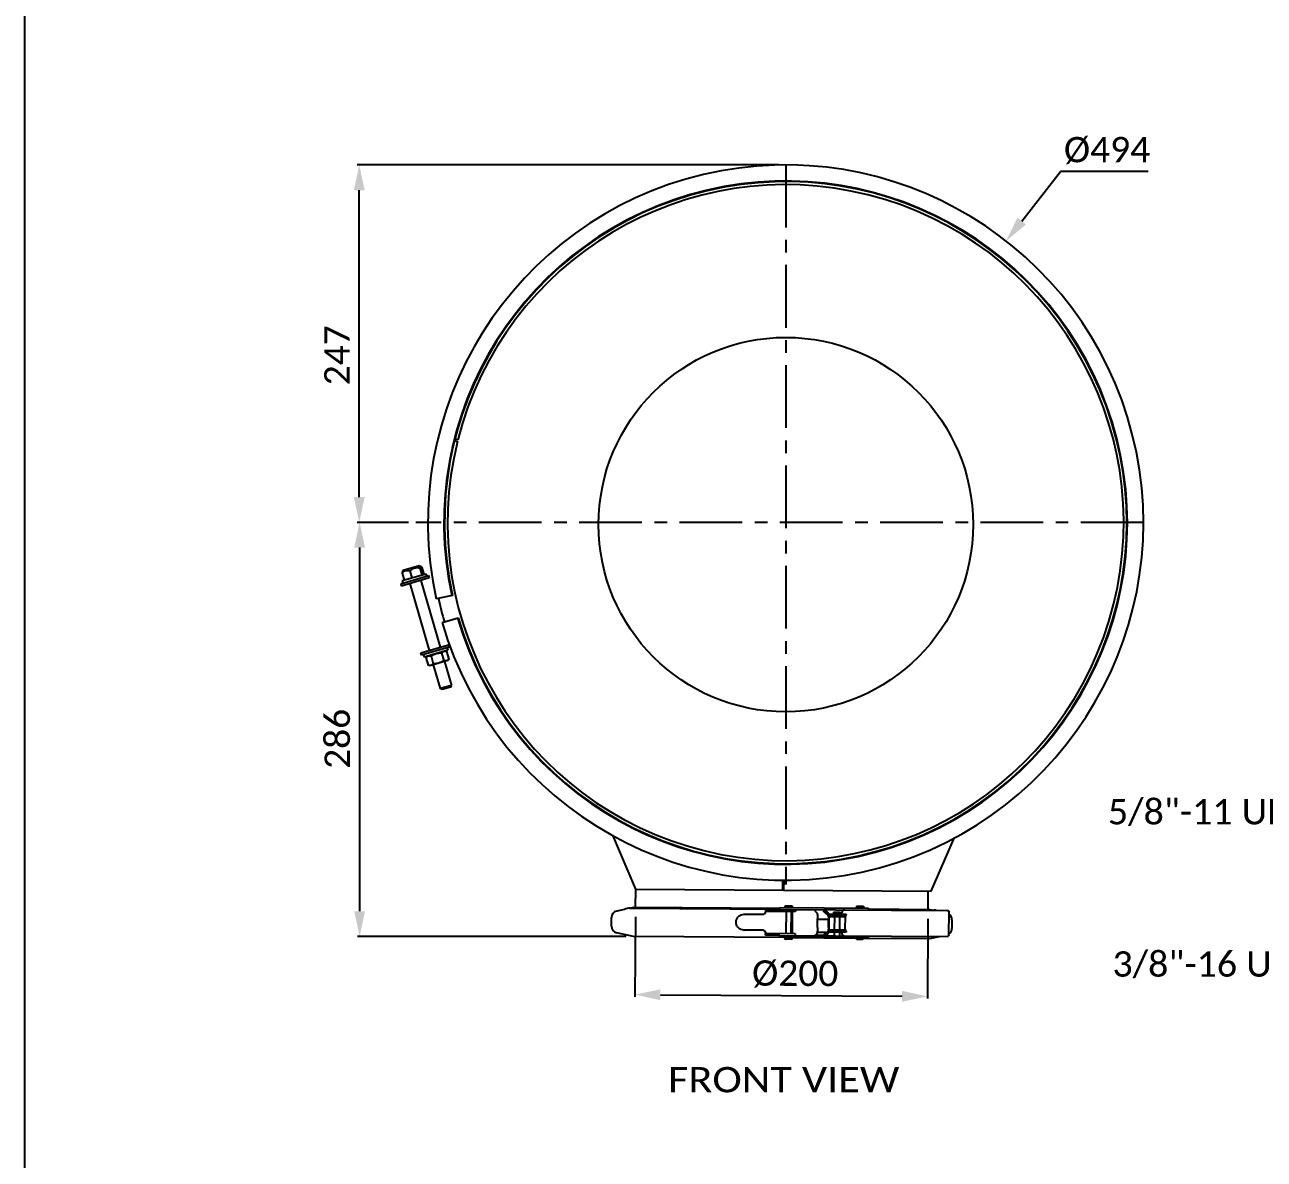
# Model space of a CAD drawing. Header units: millimetres. Extents: x 971 to 5173, y 8 to 3808.
# Drawn here: x 3073 to 3929, y 1250 to 2033 of the extents above; entities that cross this region are included whole.
import ezdxf
from ezdxf.enums import TextEntityAlignment as Align

# ---------------------------------------------------------------- set-up
doc = ezdxf.new("R2010")
doc.units = ezdxf.units.MM
doc.header["$LTSCALE"] = 115.5
doc.header["$PDMODE"] = 3
doc.header["$PDSIZE"] = 8
doc.linetypes.add('CENTER', pattern=[0.6, 0.375, -0.075, 0.075, -0.075])
doc.layers.get('0').update_dxf_attribs({"linetype": 'CONTINUOUS'})
doc.layers.get('Defpoints').update_dxf_attribs({"linetype": 'CONTINUOUS'})
doc.styles.get("Standard").update_dxf_attribs({"font": 'calibri.ttf'})
doc.dimstyles.new('DIMSTYLE_3', dxfattribs={"dimtxt": 17.5, "dimasz": 17.5, "dimexe": 1.5, "dimexo": 1, "dimtad": 1, "dimdec": 0, "dimdsep": 46, "dimtxsty": 'Standard', "dimblk": '_FILLED', "dimblk1": '_FILLED', "dimblk2": '_FILLED', "dimcen": 0.09, "dimazin": 2, "dimtp": 0.01, "dimtm": 0.01, "dimtfac": 1, "dimtdec": 0, "dimtofl": 0, "dimtmove": 0, "dimatfit": 1, "dimldrblk": '_FILLED', "dimfxl": 1, "dimtolj": 1, "dimarcsym": 0})
doc.dimstyles.new('DIMSTYLE_4', dxfattribs={"dimtxt": 17.5, "dimasz": 17.5, "dimexe": 1.5, "dimexo": 1, "dimgap": 0.875, "dimtad": 1, "dimdec": 0, "dimdsep": 46, "dimtxsty": 'Standard', "dimblk": '_FILLED', "dimblk1": '_FILLED', "dimblk2": '_FILLED', "dimcen": 0.09, "dimazin": 2, "dimtp": 0.01, "dimtm": 0.01, "dimtfac": 1, "dimtdec": 0, "dimtofl": 0, "dimtmove": 0, "dimatfit": 3, "dimldrblk": '_FILLED', "dimfxl": 1, "dimtolj": 1, "dimarcsym": 0})
doc.dimstyles.new('DIMSTYLE_5', dxfattribs={"dimtxt": 17.5, "dimasz": 17.5, "dimexe": 1.5, "dimexo": 1, "dimgap": 0.875, "dimtad": 1, "dimdsep": 46, "dimtxsty": 'Standard', "dimblk": '_FILLED', "dimblk1": '_FILLED', "dimblk2": '_FILLED', "dimcen": 0.09, "dimazin": 2, "dimtp": 0.01, "dimtm": 0.01, "dimtfac": 1, "dimtofl": 0, "dimtmove": 0, "dimatfit": 3, "dimldrblk": '_FILLED', "dimfxl": 1, "dimtolj": 1, "dimarcsym": 0})

# ---------------------------------------------------------------- blocks, each defined once
blk = doc.blocks.new('_FILLED')
at = {"color": 0, "linetype": 'ByBlock'}
blk.add_solid([(0, 0), (-1, 0.214), (-1, -0.214)], dxfattribs=at)
blk = doc.blocks.new('*D61')
at = {"color": 0, "linetype": 'Continuous', "lineweight": -2}
for p in [(3761.72, 1897.78), (3848.95, 1931.93)]:
    blk.add_line(p, (3788.45, 1931.93), dxfattribs=at)
at = {"color": 0, "linetype": 'Continuous'}
for p, q in [((3598.55, 1689.41), (3598.73, 1689.41)), ((3598.64, 1689.32), (3598.64, 1689.5))]:
    blk.add_line(p, q, dxfattribs=at)
at = {"layer": 'Defpoints', "color": 0}
for p in [(3750.94, 1884), (3446.35, 1494.82)]:
    blk.add_point(p, dxfattribs=at)
at = {"color": 0, "linetype": 'ByBlock', "lineweight": -2, "xscale": 17.5, "yscale": 17.5, "zscale": 17.5, "rotation": 231.9512483959936}
blk.add_blockref('_FILLED', (3750.94, 1884), dxfattribs=at)
at = {"color": 0, "insert": (3790.87, 1955.89), "char_height": 17.5, "attachment_point": 1, "line_spacing_factor": 0.9}
blk.add_mtext('\\A1;%%c494', dxfattribs=at)
blk = doc.blocks.new('*D62')
at = {"color": 0, "linetype": 'Continuous', "lineweight": -2}
for p, q in [((3593.64, 1936.51), (3302.64, 1936.51)), ((3304.14, 1707.12), (3304.14, 1919.01)), ((3338.23, 1689.62), (3302.64, 1689.62))]:
    blk.add_line(p, q, dxfattribs=at)
at = {"layer": 'Defpoints', "color": 0}
for p in [(3304.14, 1936.51), (3594.64, 1936.51), (3339.23, 1689.62)]:
    blk.add_point(p, dxfattribs=at)
at = {"color": 0, "linetype": 'ByBlock', "lineweight": -2, "xscale": 17.5, "yscale": 17.5, "zscale": 17.5}
for p, rotation in [((3304.14, 1936.51), 90), ((3304.14, 1689.62), 270)]:
    blk.add_blockref('_FILLED', p, dxfattribs=dict(at, rotation=rotation))
at = {"color": 0, "insert": (3279.93, 1805.05), "char_height": 17.5, "attachment_point": 2, "rotation": 90, "line_spacing_factor": 0.9}
blk.add_mtext('\\A1;247', dxfattribs=at)
blk = doc.blocks.new('*D63')
at = {"color": 0, "linetype": 'Continuous', "lineweight": -2}
for p, q in [((3338.23, 1689.62), (3302.88, 1689.62)), ((3304.38, 1672.12), (3304.38, 1420.91)), ((3488.52, 1403.41), (3302.88, 1403.41))]:
    blk.add_line(p, q, dxfattribs=at)
at = {"layer": 'Defpoints', "color": 0}
for p in [(3339.23, 1689.62), (3304.38, 1403.41), (3489.52, 1403.41)]:
    blk.add_point(p, dxfattribs=at)
at = {"color": 0, "linetype": 'ByBlock', "lineweight": -2, "xscale": 17.5, "yscale": 17.5, "zscale": 17.5}
for p, rotation in [((3304.38, 1689.62), 90), ((3304.38, 1403.41), 270)]:
    blk.add_blockref('_FILLED', p, dxfattribs=dict(at, rotation=rotation))
at = {"color": 0, "insert": (3280.17, 1540.05), "char_height": 17.5, "attachment_point": 2, "rotation": 90, "line_spacing_factor": 0.9}
blk.add_mtext('\\A1;286', dxfattribs=at)
blk = doc.blocks.new('*D64')
at = {"color": 0, "linetype": 'Continuous', "lineweight": -2}
for p, q in [((3494.95, 1417.07), (3494.59, 1361.84)), ((3696.94, 1415.77), (3696.59, 1360.55)), ((3512.1, 1363.23), (3679.1, 1362.16))]:
    blk.add_line(p, q, dxfattribs=at)
at = {"layer": 'Defpoints', "color": 0}
for p in [(3494.95, 1418.07), (3696.95, 1416.77), (3696.6, 1362.05)]:
    blk.add_point(p, dxfattribs=at)
at = {"color": 0, "linetype": 'ByBlock', "lineweight": -2, "xscale": 17.5, "yscale": 17.5, "zscale": 17.5}
for p, rotation in [((3494.6, 1363.34), 179.6338704761), ((3696.6, 1362.05), 359.6338704761)]:
    blk.add_blockref('_FILLED', p, dxfattribs=dict(at, rotation=rotation))
at = {"color": 0, "insert": (3605.3, 1386.84), "char_height": 17.5, "attachment_point": 2, "rotation": 359.63387, "line_spacing_factor": 0.9}
blk.add_mtext('\\A1;%%c200', dxfattribs=at)

msp = doc.modelspace()

# ---------------------------------------------------------------- linework, layer by layer
at = {"color": 0, "linetype": 'Continuous'}
for p, q in [((3073.10021, 355.03527), (3073.10021, 2120.13555)), ((3073.10021, 9.91171), (3073.10021, 2120.13555)), ((3372.23389, 1746.5207), (3370.51737, 1746.97077)), ((3370.30355, 1745.99303), (3371.99136, 1745.55049)), ((3332.78168, 1647.21468), (3351.9866, 1652.79779)), ((3333.68377, 1654.54489), (3335.07591, 1649.75616)), ((3333.71957, 1649.36186), (3350.04375, 1654.1075)), ((3334.5131, 1656.67407), (3333.88523, 1655.53151)), ((3334.5131, 1656.67407), (3345.4537, 1659.85463)), ((3339.15131, 1656.13437), (3340.54345, 1651.34564)), ((3345.4537, 1659.85463), (3346.59625, 1659.22676)), ((3345.95705, 1658.11289), (3347.3492, 1653.32416)), ((3347.29527, 1658.50192), (3348.68741, 1653.71319)), ((3350.04375, 1654.1075), (3350.54623, 1652.37905)), ((3351.9866, 1652.79779), (3352.46116, 1651.16537)), ((3332.78168, 1647.21468), (3333.25624, 1645.58226)), ((3352.46116, 1651.16537), (3333.25624, 1645.58226)), ((3333.71957, 1649.36186), (3334.22205, 1647.63341)), ((3339.01772, 1647.25719), (3352.41717, 1601.16539)), ((3346.69968, 1649.49044), (3360.09914, 1603.39863)), ((3368.46694, 1639.13874), (3357.23177, 1636.68501)), ((3361.36475, 1620.42896), (3372.40758, 1623.63924)), ((3346.6557, 1599.49046), (3365.86062, 1605.07356)), ((3366.33518, 1603.44115), (3347.13026, 1597.85804)), ((3365.39729, 1601.29397), (3349.07311, 1596.54833)), ((3364.89481, 1603.02241), (3365.39729, 1601.29397)), ((3366.33518, 1603.44115), (3365.86062, 1605.07356)), ((3347.13026, 1597.85804), (3346.6557, 1599.49046)), ((3348.57063, 1598.27677), (3349.07311, 1596.54833)), ((3350.19117, 1596.26682), (3350.23289, 1596.31098)), ((3350.19117, 1596.26682), (3351.76425, 1590.8557)), ((3350.99672, 1597.10755), (3350.23296, 1596.31083)), ((3365.37194, 1594.20508), (3352.89498, 1590.57787)), ((3353.71677, 1597.29175), (3355.28985, 1591.88064)), ((3360.92339, 1599.38681), (3362.49647, 1593.97569)), ((3362.97444, 1593.5081), (3367.77591, 1576.99187)), ((3363.47368, 1600.73475), (3364.54554, 1600.47167)), ((3364.49904, 1593.95328), (3364.49644, 1593.9527)), ((3364.49904, 1593.95328), (3364.49649, 1593.95253)), ((3366.17749, 1595.04581), (3364.60441, 1600.45692)), ((3365.37194, 1594.20508), (3366.1357, 1595.0018)), ((3351.82314, 1590.84076), (3351.76425, 1590.8557)), ((3352.89498, 1590.57787), (3351.82312, 1590.84095)), ((3355.29247, 1591.27486), (3360.09395, 1574.75862)), ((3367.77591, 1576.99187), (3360.09395, 1574.75862)), ((3367.09482, 1575.75247), (3361.33335, 1574.07753)), ((3367.09482, 1575.75247), (3367.77591, 1576.99187)), ((3361.33335, 1574.07753), (3360.09395, 1574.75862)), ((3479.13849, 1473.51688), (3494.84586, 1436.06634)), ((3699.191, 1434.76052), (3715.33125, 1471.90491)), ((3596.76844, 1435.41503), (3596.81445, 1442.61503)), ((3597.31456, 1442.63083), (3597.26843, 1435.41183)), ((3494.84608, 1436.06634), (3597.21662, 1435.41216)), ((3494.98881, 1423.52888), (3495.06892, 1436.06491)), ((3597.26843, 1435.41183), (3699.19098, 1434.76052)), ((3696.98468, 1422.23807), (3697.06479, 1434.77411)), ((3487.28853, 1422.18156), (3481.98434, 1421.05012)), ((3491.00312, 1423.09063), (3594.69867, 1422.42799)), ((3493.64506, 1423.53747), (3491.53437, 1423.08724)), ((3594.70163, 1422.89169), (3493.64506, 1423.53747)), ((3584.94394, 1420.28501), (3584.95672, 1422.28497)), ((3584.95672, 1422.28497), (3594.69735, 1422.22273)), ((3594.69743, 1422.23416), (3594.7051, 1423.43414)), ((3594.69743, 1422.23416), (3710.30022, 1421.49543)), ((3594.7051, 1423.43414), (3655.98917, 1423.04252)), ((3598.21237, 1424.56175), (3598.20534, 1423.46177)), ((3598.20534, 1423.46177), (3598.21976, 1423.42632)), ((3598.22724, 1424.59701), (3598.21237, 1424.56175)), ((3598.26269, 1424.61143), (3598.22724, 1424.59701)), ((3598.26269, 1424.61143), (3603.16259, 1424.58012)), ((3603.16259, 1424.58012), (3603.19785, 1424.56525)), ((3603.20524, 1423.42982), (3603.19037, 1423.39456)), ((3603.19785, 1424.56525), (3603.21227, 1424.5298)), ((3603.21227, 1424.5298), (3603.20524, 1423.42982)), ((3605.36755, 1422.15454), (3605.35796, 1420.65457)), ((3618.21661, 1422.08387), (3620.03153, 1420.16796)), ((3624.47041, 1422.04391), (3624.40912, 1421.13919)), ((3627.74448, 1420.11868), (3625.34386, 1422.03832)), ((3647.49797, 1424.44681), (3647.49094, 1423.34683)), ((3647.49094, 1423.34683), (3647.50536, 1423.31138)), ((3647.51284, 1424.48207), (3647.49797, 1424.44681)), ((3647.50536, 1423.31138), (3647.54062, 1423.29651)), ((3647.54829, 1424.49649), (3647.51284, 1424.48207)), ((3652.44052, 1423.2652), (3647.54062, 1423.29651)), ((3647.54829, 1424.49649), (3652.44819, 1424.46517)), ((3648.22587, 1423.27749), (3648.19061, 1423.29236)), ((3648.24029, 1423.24204), (3648.22587, 1423.27749)), ((3648.24029, 1423.24204), (3648.23933, 1423.09204)), ((3651.74022, 1423.21967), (3651.73926, 1423.06968)), ((3651.74022, 1423.21967), (3651.75509, 1423.25493)), ((3651.75509, 1423.25493), (3651.79053, 1423.26935)), ((3652.47597, 1423.27962), (3652.44052, 1423.2652)), ((3652.44819, 1424.46517), (3652.48345, 1424.4503)), ((3652.49084, 1423.31488), (3652.47597, 1423.27962)), ((3652.48345, 1424.4503), (3652.49787, 1424.41486)), ((3652.49787, 1424.41486), (3652.49084, 1423.31488)), ((3655.9815, 1421.84254), (3655.98917, 1423.04252)), ((3655.98274, 1422.03637), (3700.96444, 1421.74892)), ((3655.9857, 1422.50007), (3698.32844, 1422.22949)), ((3698.32844, 1422.22949), (3700.4332, 1421.75232)), ((3478.30562, 1410.56433), (3478.34407, 1416.58073)), ((3570.1013, 1418.87983), (3582.93838, 1418.7978)), ((3605.35796, 1420.65457), (3585.68308, 1420.7803)), ((3598.93768, 1420.6956), (3598.84183, 1405.6959)), ((3602.43761, 1420.67323), (3602.34176, 1405.67354)), ((3603.37022, 1406.16698), (3603.45968, 1420.16669)), ((3620.72674, 1409.65423), (3620.76519, 1415.67062)), ((3628.27389, 1415.21329), (3620.76257, 1415.26129)), ((3620.7647, 1415.59462), (3628.27602, 1415.54662)), ((3624.40912, 1421.13919), (3627.63866, 1418.55669)), ((3627.98882, 1419.02136), (3627.98115, 1417.82139)), ((3633.4652, 1417.78634), (3627.98115, 1417.82139)), ((3627.98882, 1419.02136), (3640.4662, 1418.94163)), ((3628.08497, 1417.82072), (3628.0797, 1416.99638)), ((3639.89659, 1416.92087), (3628.0797, 1416.99638)), ((3628.23806, 1409.60623), (3628.27651, 1415.62262)), ((3628.45648, 1416.99397), (3628.4004, 1408.21851)), ((3631.60119, 1420.3483), (3631.59417, 1419.24833)), ((3631.59417, 1419.24833), (3631.60858, 1419.21288)), ((3631.61606, 1420.38357), (3631.60119, 1420.3483)), ((3631.60858, 1419.21288), (3631.64384, 1419.19801)), ((3631.65151, 1420.39798), (3631.61606, 1420.38357)), ((3636.54374, 1419.1667), (3631.64385, 1419.19801)), ((3631.65151, 1420.39798), (3636.55141, 1420.36667)), ((3632.32962, 1416.96922), (3632.27354, 1408.19376)), ((3632.32909, 1419.17898), (3632.29383, 1419.19386)), ((3632.34351, 1419.14354), (3632.32909, 1419.17898)), ((3632.34351, 1419.14354), (3632.34255, 1418.99354)), ((3633.4652, 1417.78634), (3633.46951, 1418.46197)), ((3633.46951, 1418.46197), (3639.43702, 1418.42384)), ((3635.82954, 1416.94686), (3635.77347, 1408.17139)), ((3635.84344, 1419.12117), (3635.84248, 1418.97117)), ((3635.84344, 1419.12117), (3635.85831, 1419.15643)), ((3635.85831, 1419.15643), (3635.89376, 1419.17085)), ((3636.57919, 1419.18112), (3636.54374, 1419.1667)), ((3636.55141, 1420.36667), (3636.58667, 1420.3518)), ((3636.59406, 1419.21638), (3636.57919, 1419.18112)), ((3636.58667, 1420.3518), (3636.60109, 1420.31635)), ((3636.60109, 1420.31635), (3636.59406, 1419.21638)), ((3637.70775, 1420.75929), (3637.71409, 1420.75925)), ((3639.43702, 1418.42384), (3639.4327, 1417.74821)), ((3639.97409, 1417.74475), (3639.4327, 1417.74821)), ((3639.8479, 1408.53428), (3639.90428, 1417.35627)), ((3711.42146, 1404.68792), (3711.52115, 1420.28761)), ((3713.53927, 1415.07777), (3713.50082, 1409.06138)), ((3493.51645, 1403.41261), (3481.88848, 1406.04878)), ((3582.86809, 1407.79802), (3570.03101, 1407.88005)), ((3584.8417, 1404.28534), (3584.85448, 1406.2853)), ((3594.74669, 1404.22204), (3584.8417, 1404.28534)), ((3585.58723, 1405.7806), (3605.26211, 1405.65488)), ((3594.57474, 1403.03455), (3594.58233, 1404.22309)), ((3594.74676, 1404.23348), (3710.1852, 1403.4958)), ((3605.26211, 1405.65488), (3605.2526, 1404.16635)), ((3619.93567, 1405.16662), (3618.87893, 1404.07927)), ((3624.30049, 1404.13953), (3618.9706, 1404.17359)), ((3620.44809, 1406.57698), (3627.37299, 1406.53273)), ((3627.56277, 1406.68055), (3624.30049, 1404.13953)), ((3624.30049, 1404.13953), (3624.3057, 1404.04459)), ((3626.25537, 1404.03213), (3627.64861, 1405.11734)), ((3627.9198, 1408.22158), (3627.91214, 1407.02161)), ((3633.39618, 1406.98656), (3627.91214, 1407.02161)), ((3627.9198, 1408.22158), (3639.91275, 1408.14494)), ((3628.01596, 1407.02094), (3628.01261, 1406.4966)), ((3639.78949, 1406.42134), (3628.01261, 1406.4966)), ((3632.24702, 1404.04384), (3632.23215, 1404.00858)), ((3632.26252, 1406.46944), (3632.24702, 1404.04384)), ((3633.39618, 1406.98656), (3633.40242, 1407.96218)), ((3633.40242, 1407.96218), (3639.36992, 1407.92405)), ((3635.76245, 1406.44707), (3635.74695, 1404.02148)), ((3639.36992, 1407.92405), (3639.36368, 1406.94843)), ((3639.65306, 1406.94658), (3639.36368, 1406.94843)), ((3597.82296, 1402.74607), (3493.51645, 1403.41261)), ((3655.85881, 1402.64293), (3594.57474, 1403.03455)), ((3597.82211, 1402.6138), (3597.82307, 1402.76379)), ((3597.82307, 1402.76379), (3597.83794, 1402.79905)), ((3597.83794, 1402.79905), (3597.87339, 1402.81347)), ((3597.87339, 1402.81347), (3603.27328, 1402.77896)), ((3598.80882, 1402.82214), (3598.77337, 1402.80772)), ((3598.82369, 1402.8574), (3598.80882, 1402.82214)), ((3602.31563, 1401.58506), (3598.8157, 1401.60743)), ((3598.82465, 1403.0074), (3598.82369, 1402.8574)), ((3602.32458, 1402.98503), (3602.32362, 1402.83503)), ((3602.32362, 1402.83503), (3602.33804, 1402.79959)), ((3602.33804, 1402.79959), (3602.3733, 1402.78472)), ((3603.30854, 1402.76409), (3603.27328, 1402.77896)), ((3603.32296, 1402.72865), (3603.30854, 1402.76409)), ((3603.322, 1402.57865), (3603.32296, 1402.72865)), ((3603.32285, 1402.71092), (3647.10728, 1402.43113)), ((3617.7199, 1402.88665), (3617.46131, 1402.62058)), ((3624.37162, 1402.84415), (3624.38633, 1402.57632)), ((3624.38633, 1402.57632), (3624.72726, 1402.84187)), ((3635.74695, 1404.02148), (3635.76137, 1403.98603)), ((3647.10771, 1402.49885), (3647.10867, 1402.64885)), ((3647.10867, 1402.64885), (3647.12354, 1402.68411)), ((3651.60123, 1401.47012), (3648.1013, 1401.49248)), ((3652.60856, 1402.6137), (3652.59414, 1402.64915)), ((3652.60717, 1402.39598), (3698.19983, 1402.10464)), ((3652.6076, 1402.46371), (3652.60856, 1402.6137)), ((3655.85881, 1402.64293), (3655.86648, 1403.84291)), ((3698.19983, 1402.10464), (3704.88054, 1403.5297))]:
    msp.add_line(p, q, dxfattribs=at)
at = {"color": 0, "linetype": 'CENTER'}
for p, q in [((3598.7912, 1936.71568), (3598.7912, 1439.37036)), ((3845.8912, 1689.61568), (3343.22686, 1689.61568))]:
    msp.add_line(p, q, dxfattribs=at)
at = {"color": 0, "linetype": 'ByBlock'}
msp.add_circle((3598.7912, 1688.04302), 129.36279, dxfattribs=at)
at = {"color": 0, "linetype": 'Continuous'}
for centre, radius, start, end in [((3598.64152, 1689.40824), 247.1, 196.20980002, 192.31980002), ((3598.64152, 1689.40824), 235.99174, 196.20980002, 192.31980002), ((3598.64152, 1689.40824), 235.6, 196.20980002, 192.31980002), ((3598.64152, 1689.40824), 233.5, 166.08761384, 165.84221944), ((3341.02244, 1654.01577), 7.35773, 174.7192006, 175.87615463), ((3341.38406, 1654.12092), 7.35769, 36.54343541, 37.70040167), ((3598.64152, 1689.40824), 245.5, 192.32013172, 196.20705797), ((3490.93481, 1415.0909), 8, 89.63387048, 117.22501765), ((3700.93052, 1413.74898), 8, 77.19268562, 89.63387048), ((3482.94397, 1416.55133), 4.6, 102.041289, 179.63387048), ((3570.06427, 1413.0749), 5.80504, 89.63455001, 91.26344659), ((3624.17701, 1416.69572), 4.00802, 15.68486157, 16.0175109), ((3623.22768, 1417.50188), 5.31988, 17.01668603, 18.10166559), ((3622.93803, 1417.41243), 5.62303, 16.77715978, 17.02445904), ((3635.7553, 1420.81613), 1.84438, 274.83901587, 280.56259464), ((3635.7526, 1420.82612), 1.85469, 280.5880759, 291.45940365), ((3635.74048, 1420.85443), 1.88548, 291.48750405, 302.23382929), ((3639.24734, 1420.04382), 1.69195, 154.98584275, 165.76310684), ((3708.93936, 1415.10716), 4.6, 359.63387048, 55.64258166), ((3482.90553, 1410.53494), 4.6, 179.63387048, 257.22645195), ((3570.06818, 1413.68601), 5.80607, 268.0045274, 269.63320257), ((3621.5512, 1408.27309), 7.00477, 344.6085392, 345.11864243), ((3639.52437, 1405.94322), 2.07001, 193.49299278, 199.3171151), ((3708.90091, 1409.09077), 4.6, 303.62515929, 359.63387048), ((3598.82209, 1402.6074), 1, 179.63387048, 269.63387048), ((3602.32202, 1402.58504), 1, 269.63387048, 359.63387048), ((3648.10769, 1402.49246), 1, 179.63387048, 269.63387048), ((3651.60762, 1402.4701), 1, 269.63387048, 359.63387048)]:
    msp.add_arc(centre, radius, start, end, dxfattribs=at)
for points, knots in [([(3333.68377, 1654.54489), (3334.02029, 1654.94048), (3334.73937, 1655.67196), (3336.10687, 1656.40829), (3337.656, 1656.51985), (3338.65515, 1656.28789), (3339.15131, 1656.13437)], [0, 0, 0, 0, 0.255231388, 0.500001859, 0.74476926, 1, 1, 1, 1]), ([(3333.88524, 1655.53147), (3333.82562, 1655.42309), (3333.74768, 1655.14084), (3333.71112, 1654.85627), (3333.69594, 1654.69296)], [0, 0, 0, 0, 0.429934717, 1, 1, 1, 1]), ([(3339.15131, 1656.13437), (3339.59724, 1656.56687), (3340.54844, 1657.3707), (3342.24434, 1658.18946), (3344.11487, 1658.40749), (3345.34875, 1658.23891), (3345.95706, 1658.11288)], [0, 0, 0, 0, 0.251042655, 0.500001892, 0.748957941, 1, 1, 1, 1]), ([(3345.95705, 1658.11289), (3345.97057, 1658.29905), (3345.99646, 1658.56156), (3346.06944, 1658.88367), (3346.14445, 1659.09929), (3346.27778, 1659.27913), (3346.46897, 1659.28719), (3346.55307, 1659.25042), (3346.59626, 1659.22672)], [0, 0, 0, 0, 0.366558586, 0.517950728, 0.64403039, 0.823109522, 0.90324289, 1, 1, 1, 1]), ([(3346.59626, 1659.22672), (3346.7047, 1659.1672), (3346.92181, 1658.97073), (3347.10523, 1658.75011), (3347.2056, 1658.62038)], [0, 0, 0, 0, 0.429934718, 1, 1, 1, 1]), ([(3350.23296, 1596.31082), (3350.4599, 1596.54751), (3350.82489, 1596.8736), (3351.37905, 1597.19322), (3351.81469, 1597.35727), (3352.27273, 1597.4428), (3352.91423, 1597.45892), (3353.39776, 1597.37328), (3353.71677, 1597.29175)], [0, 0, 0, 0, 0.256752084, 0.379117685, 0.499185595, 0.619412898, 0.74217837, 1, 1, 1, 1]), ([(3353.71677, 1597.29175), (3354.25308, 1597.63096), (3355.36032, 1598.25768), (3357.14245, 1598.95034), (3359.01815, 1599.32129), (3360.28882, 1599.38563), (3360.92339, 1599.38681)], [0, 0, 0, 0, 0.250048709, 0.500000516, 0.749951345, 1, 1, 1, 1]), ([(3362.49647, 1593.97569), (3361.96016, 1593.63648), (3360.85335, 1593.00884), (3359.07069, 1592.31751), (3357.19522, 1591.94537), (3355.92444, 1591.88182), (3355.28985, 1591.88064)], [0, 0, 0, 0, 0.25004953, 0.500000181, 0.749950781, 1, 1, 1, 1]), ([(3360.92339, 1599.38681), (3361.16491, 1599.63417), (3361.55168, 1599.97601), (3362.13605, 1600.31469), (3362.44343, 1600.43313), (3362.59926, 1600.47859)], [0, 0, 0, 0, 0.513418109, 0.758939634, 1, 1, 1, 1]), ([(3364.49649, 1593.95253), (3364.34058, 1593.90736), (3364.01759, 1593.84254), (3363.34272, 1593.81516), (3362.83296, 1593.89636), (3362.49647, 1593.97569)], [0, 0, 0, 0, 0.241064142, 0.486586361, 1, 1, 1, 1]), ([(3362.60184, 1600.47934), (3362.75792, 1600.52471), (3363.08141, 1600.5893), (3363.75703, 1600.61697), (3364.26754, 1600.53634), (3364.60441, 1600.45692)], [0, 0, 0, 0, 0.241094151, 0.486635551, 1, 1, 1, 1]), ([(3366.17749, 1595.04581), (3365.93565, 1594.79812), (3365.54832, 1594.45585), (3364.96301, 1594.117), (3364.65512, 1593.99865), (3364.49904, 1593.95328)], [0, 0, 0, 0, 0.513418453, 0.758933628, 1, 1, 1, 1]), ([(3355.28985, 1591.88064), (3355.06422, 1591.64074), (3354.70235, 1591.30872), (3354.15204, 1590.97841), (3353.71929, 1590.80574), (3353.26374, 1590.71031), (3352.62451, 1590.68275), (3352.14161, 1590.76278), (3351.82312, 1590.84095)], [0, 0, 0, 0, 0.257855353, 0.380609035, 0.500822413, 0.620882189, 0.743233209, 1, 1, 1, 1]), ([(3639.44604, 1421.94821), (3639.08557, 1421.95051), (3638.33453, 1421.7176), (3637.85241, 1421.10345), (3637.70775, 1420.75929)], [0, 0, 0, 0, 0.491250409, 1, 1, 1, 1]), ([(3710.30022, 1421.49543), (3710.60955, 1421.49346), (3711.25851, 1421.24896), (3711.52314, 1420.59876), (3711.52115, 1420.28761)], [0, 0, 0, 0, 0.498534905, 1, 1, 1, 1]), ([(3569.866, 1407.88346), (3569.15983, 1407.90805), (3567.74065, 1408.21938), (3565.92421, 1409.42424), (3564.67459, 1411.23927), (3564.23382, 1413.41716), (3564.70235, 1415.58923), (3565.975, 1417.38818), (3567.80673, 1418.56973), (3569.2298, 1418.86296), (3569.93627, 1418.87854)], [0, 0, 0, 0, 0.12379978, 0.248025228, 0.373446039, 0.499996997, 0.626547728, 0.751968954, 0.876191487, 1, 1, 1, 1]), ([(3582.93838, 1418.7978), (3583.44711, 1418.79455), (3584.51083, 1419.2155), (3584.94387, 1420.27442), (3584.94714, 1420.785)], [0, 0, 0, 0, 0.499096382, 1, 1, 1, 1]), ([(3585.0595, 1420.55107), (3585.0435, 1420.53405), (3584.98123, 1420.45884), (3584.94442, 1420.35948), (3584.94394, 1420.28501)], [0, 0, 0, 0, 0.238787203, 1, 1, 1, 1]), ([(3585.68308, 1420.7803), (3585.62798, 1420.78065), (3585.40543, 1420.76536), (3585.1754, 1420.67437), (3585.0595, 1420.55107)], [0, 0, 0, 0, 0.245609326, 1, 1, 1, 1]), ([(3603.45968, 1420.16669), (3603.46045, 1420.28711), (3603.47076, 1420.4508), (3603.57974, 1420.66593), (3603.64325, 1420.66553)], [0, 0, 0, 0, 0.65468024, 1, 1, 1, 1]), ([(3620.03153, 1420.16796), (3620.18224, 1420.00887), (3620.39387, 1419.45299), (3620.60685, 1418.45948), (3620.74132, 1417.14358), (3620.76844, 1416.18026), (3620.76519, 1415.67062)], [0, 0, 0, 0, 0.142742407, 0.372009922, 0.668036481, 1, 1, 1, 1]), ([(3627.63866, 1418.55669), (3627.65806, 1418.54118), (3627.74378, 1418.45986), (3627.80666, 1418.35762), (3627.84933, 1418.27512)], [0, 0, 0, 0, 0.210996674, 1, 1, 1, 1]), ([(3628.28426, 1419.15478), (3628.21682, 1419.36099), (3628.08161, 1419.70654), (3627.86515, 1420.02217), (3627.74448, 1420.11868)], [0, 0, 0, 0, 0.58403546, 1, 1, 1, 1]), ([(3627.84933, 1418.27512), (3627.86186, 1418.25088), (3627.91409, 1418.14316), (3627.95655, 1418.0309), (3627.98569, 1417.94323)], [0, 0, 0, 0, 0.228060616, 1, 1, 1, 1]), ([(3628.19562, 1416.97358), (3628.20994, 1416.86672), (3628.26071, 1416.41818), (3628.2787, 1415.96613), (3628.27651, 1415.62262)], [0, 0, 0, 0, 0.238891034, 1, 1, 1, 1]), ([(3637.60735, 1420.45993), (3637.54538, 1420.21529), (3637.33398, 1419.74544), (3636.95705, 1419.39252), (3636.74615, 1419.25954)], [0, 0, 0, 0, 0.503034625, 1, 1, 1, 1]), ([(3640.4662, 1418.94163), (3640.38798, 1418.74117), (3640.21486, 1418.34639), (3640.0377, 1417.9514), (3639.97409, 1417.74475)], [0, 0, 0, 0, 0.498793851, 1, 1, 1, 1]), ([(3584.85129, 1405.78531), (3584.85455, 1406.2959), (3584.43506, 1407.36027), (3583.37681, 1407.79477), (3582.86809, 1407.79802)], [0, 0, 0, 0, 0.500914284, 1, 1, 1, 1]), ([(3584.85448, 1406.2853), (3584.85432, 1406.25947), (3584.86598, 1406.16123), (3584.91787, 1406.07096), (3584.96673, 1406.01767)], [0, 0, 0, 0, 0.263203127, 1, 1, 1, 1]), ([(3584.96673, 1406.01767), (3585.00688, 1405.97389), (3585.18749, 1405.83427), (3585.42139, 1405.78166), (3585.58723, 1405.7806)], [0, 0, 0, 0, 0.263727614, 1, 1, 1, 1]), ([(3603.5474, 1405.66583), (3603.48389, 1405.66624), (3603.37767, 1405.88275), (3603.36945, 1406.04656), (3603.37022, 1406.16698)], [0, 0, 0, 0, 0.345298957, 1, 1, 1, 1]), ([(3620.72674, 1409.65423), (3620.72348, 1409.14459), (3620.68405, 1408.18169), (3620.53277, 1406.86761), (3620.30712, 1405.87691), (3620.0884, 1405.32378), (3619.93567, 1405.16662)], [0, 0, 0, 0, 0.331963691, 0.627990262, 0.857257693, 1, 1, 1, 1]), ([(3627.777, 1406.95937), (3627.76085, 1406.92911), (3627.70221, 1406.82756), (3627.6285, 1406.73174), (3627.56277, 1406.68055)], [0, 0, 0, 0, 0.291599995, 1, 1, 1, 1]), ([(3627.64861, 1405.11734), (3627.80464, 1405.23887), (3628.07181, 1405.67196), (3628.22738, 1406.13297), (3628.30474, 1406.41394)], [0, 0, 0, 0, 0.404278712, 1, 1, 1, 1]), ([(3627.91761, 1407.28951), (3627.90696, 1407.25877), (3627.86603, 1407.14633), (3627.81802, 1407.03625), (3627.777, 1406.95937)], [0, 0, 0, 0, 0.271874208, 1, 1, 1, 1]), ([(3628.23806, 1409.60623), (3628.2373, 1409.48684), (3628.22651, 1409.02463), (3628.18636, 1408.56274), (3628.13503, 1408.22364)], [0, 0, 0, 0, 0.258221704, 1, 1, 1, 1]), ([(3636.95697, 1406.43944), (3637.15967, 1406.24309), (3637.37611, 1405.91438), (3637.48916, 1405.55331), (3637.5115, 1405.46023)], [0, 0, 0, 0, 0.746713618, 1, 1, 1, 1]), ([(3637.5709, 1405.25847), (3637.69905, 1404.88924), (3638.1708, 1404.21728), (3638.95434, 1403.95098), (3639.33102, 1403.94858)], [0, 0, 0, 0, 0.509217832, 1, 1, 1, 1]), ([(3639.6263, 1406.88316), (3639.67423, 1406.83254), (3639.74532, 1406.67695), (3639.77745, 1406.51567), (3639.79091, 1406.42133)], [0, 0, 0, 0, 0.422466294, 1, 1, 1, 1]), ([(3640.63113, 1406.1608), (3640.57764, 1406.38682), (3640.31037, 1406.78942), (3639.86227, 1406.9438), (3639.65306, 1406.94658)], [0, 0, 0, 0, 0.526081964, 1, 1, 1, 1]), ([(3639.91275, 1408.14494), (3640.01154, 1407.80876), (3640.32328, 1407.1739), (3640.54987, 1406.50465), (3640.63113, 1406.1608)], [0, 0, 0, 0, 0.497924239, 1, 1, 1, 1]), ([(3711.42146, 1404.68792), (3711.41948, 1404.37674), (3711.14652, 1403.72997), (3710.4945, 1403.49382), (3710.1852, 1403.4958)], [0, 0, 0, 0, 0.501518719, 1, 1, 1, 1])]:
    msp.add_open_spline(points, degree=3, knots=knots, dxfattribs=at)
for points in [[(3639.97409, 1417.74475), (3639.93539, 1417.619), (3639.90421, 1417.48784), (3639.90428, 1417.35627)], [(3639.49309, 1406.9476), (3639.5424, 1406.94651), (3639.59239, 1406.91898), (3639.6263, 1406.88316)], [(3639.8479, 1408.53428), (3639.84615, 1408.40272), (3639.87565, 1408.27117), (3639.91275, 1408.14494)]]:
    msp.add_open_spline(points, degree=3, dxfattribs=at)

# ---------------------------------------------------------------- texts
for s, width, p, p2 in [('5/8"-11 UNC/M16(X8NOS)', 1.000854, (3821.24638, 1480.93665), (4119.83587, 1480.93665)), ('3/8"-16 UNC/M10(X8NOS)', 1.000854, (3824.38661, 1375.73361), (4122.9761, 1375.73361)), ('FRONT VIEW', 1.109888, (3517.41101, 1295.81261), (3677.15809, 1295.81261))]:
    msp.add_text(s, height=17.5, dxfattribs=dict(at, width=width)).set_placement(p, p2, align=Align.FIT)

# ---------------------------------------------------------------- dimensions: what is measured, and where the dimension line sits
dim = msp.add_diameter_dim_2p(p1=(3446.34595, 1494.8203), p2=(3750.9371, 1883.99619), text='%%c<>', dimstyle='DIMSTYLE_3', override={"dimtih": 1, "dimtoh": 1, "dimpost": '<>'}, dxfattribs=at)
dim.commit()
dim.dimension.update_dxf_attribs({"geometry": '*D61', "text_midpoint": (3819.91047, 1931.92912), "dimtype": 163})
for base, p2, angle, picture, middle in [((3304.13808, 1936.50824), (3594.64152, 1936.50824), 90, '*D62', (3304.13808, 1805.05211)), ((3304.37613, 1403.41261), (3489.51645, 1403.41261), 270, '*D63', (3304.37613, 1540.05218))]:
    dim = msp.add_linear_dim(base=base, p1=(3339.22686, 1689.61568), p2=p2, angle=angle, dimstyle='DIMSTYLE_4', dxfattribs=at)
    dim.commit()
    dim.dimension.update_dxf_attribs({"geometry": picture, "text_midpoint": middle, "dimtype": 160})
dim = msp.add_linear_dim(base=(3696.60005, 1362.04731), p1=(3494.95389, 1418.06528), p2=(3696.94977, 1416.77448), angle=359.63387048, text='%%c200', dimstyle='DIMSTYLE_5', override={"dimtxsty": 'Standard'}, dxfattribs=at)
dim.commit()
dim.dimension.update_dxf_attribs({"geometry": '*D64', "text_midpoint": (3605.14713, 1362.63172), "dimtype": 160})

doc.saveas('drawing.dxf')
